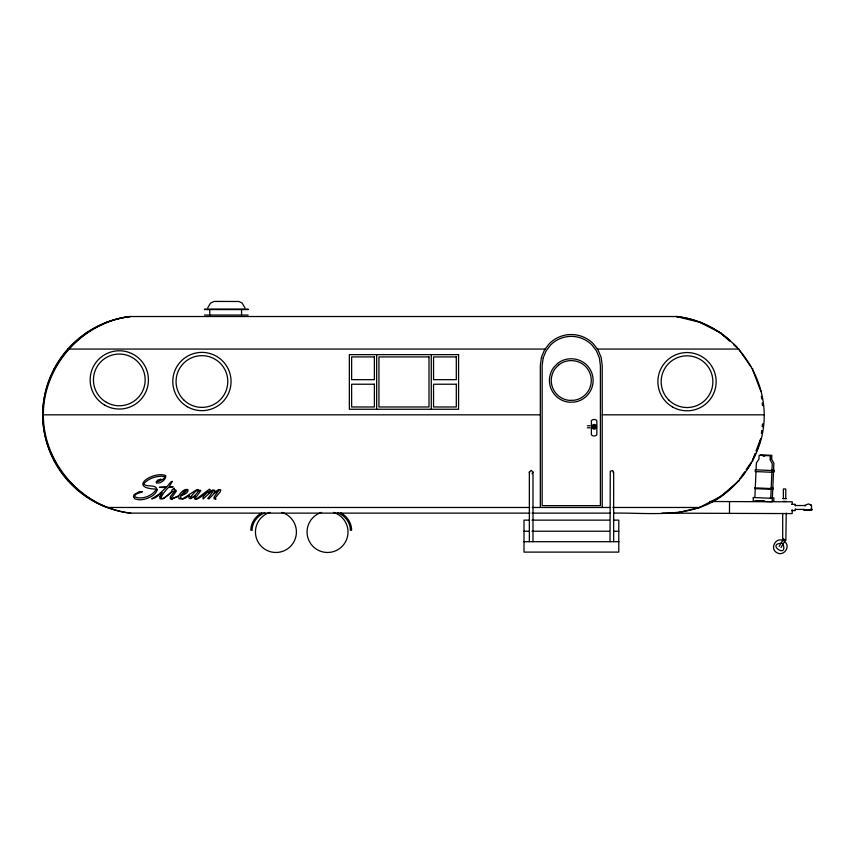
<?xml version="1.0" encoding="UTF-8"?>
<svg xmlns="http://www.w3.org/2000/svg" width="855" height="855" viewBox="0 0 855 855"><rect width="100%" height="100%" fill="white"/><g stroke="black" fill="none" stroke-linecap="round" stroke-linejoin="round"><path stroke-width="1.28" d="M782.699 513.353L782.699 538.543L785.873 540.392L786.226 513.118M795.268 505.818L795.268 504.322L791.783 504.3M729.475 513.363L729.518 501.586M783.351 498.604L783.383 488.975L785.788 488.985L785.756 498.615M792.2 509.655L792.179 513.588L662.005 513.128M792.211 504.418L792.222 501.8L709.671 501.511M795.257 508.971L795.246 510.606L791.762 510.595M754.869 497.578L756.002 471.586M756.087 469.844L756.386 462.972L758.93 459.167L759.101 455.298L770.227 455.779L770.056 459.648L772.257 463.666L771.958 470.539M771.06 455.32L770.75 459.295M770.75 498.273L771.883 472.281M772.364 497.845L773.497 471.853M773.572 470.111L773.871 463.239L771.659 459.221L771.83 455.362L760.704 454.871M529.982 513.128L130.131 513.128C81.674 507.592 42.558 463.592 42.75 414.825C42.558 366.058 81.674 322.046 130.131 316.521L676.861 316.521C734.413 322.784 775.742 382.484 761.345 438.562C754.933 461.839 740.825 482.209 721.299 496.413C689.483 519.22 650.153 512.498 613.495 513.128M130.74 316.521C82.283 322.046 43.167 366.058 43.359 414.825C43.167 463.592 82.283 507.592 130.74 513.128M761.388 433.293L761.709 430.653M762.19 426.698L762.51 424.059M529.352 541.696L529.352 472.12L531.179 470.303L532.996 472.12L532.996 541.696M532.996 472.12L532.088 473.702M613.42 473.029L612.757 470.549L610.267 471.212L610.021 541.696M752.71 459.68L755.072 453.471M756.023 450.98L760.266 439.812M779.172 546.42L783.49 539.003M781.053 547.51L785.371 540.093M740.141 478.405L744.684 471.842M746.191 469.662L750.733 463.111M593.317 426.282C595.903 424.112 595.166 429.809 593.22 427.051M207.722 307.821L210.501 303.119L214.22 301.42L239.047 301.494L242.168 303.119L244.947 307.821M593.434 426.185C595.871 424.443 595.133 429.509 593.295 427.147M676.252 513.128L699.486 507.475L720.701 496.413L739.233 480.585M795.257 505.519L804.245 505.551L808.499 503.937L811.459 505.316L811.609 509.922L810.284 509.997M261.748 512.925C255.389 516.249 250.825 523.014 250.836 530.282L252.107 530.357C252.054 522.555 257.601 515.49 264.804 512.84M804.031 509.441L803.796 510.179L805.207 510.168M810.935 509.965C813.116 510.371 812.09 508.49 810.508 509.195M809.471 510.029L810.69 509.986M809.738 510.029L806.479 510.146M807.558 510.114L808.67 510.072M805.506 510.168L806.714 510.125M805.88 510.146L804.427 510.157M204.495 309.115L248.174 309.115M204.452 309.563L248.217 309.563M204.495 315.057L248.174 315.057M106.886 322.175L107.495 322.175M730.138 340.6A98.988 98.988 0 0 0 699.486 322.175L700.095 322.175M85.682 333.236L86.291 333.236M699.486 322.175L721.299 333.236M67.748 349.064L545.201 349.064M597.346 349.064L739.233 349.064M54.143 368.729L54.741 368.729M752.24 368.729L752.849 368.729M45.636 391.077L46.245 391.077M760.747 391.077L761.345 391.077M42.75 414.825L540.328 414.825M602.219 414.825L764.242 414.825M587.342 425.769L590.046 425.769M587.342 427.81L590.046 427.81M45.636 438.562L46.245 438.562M760.747 438.562L761.345 438.562M54.143 460.92L54.741 460.92M752.24 460.92L752.849 460.92M67.748 480.585L68.357 480.585M85.682 496.413L86.291 496.413M720.701 496.413L721.299 496.413M529.64 507.475L106.886 507.475A98.988 98.988 0 0 1 130.131 316.521M532.312 507.475L610.16 507.475M612.8 507.475L700.095 507.475M532.045 513.128L610.096 513.128M529.598 520.139L524.008 520.139L524.008 552.106L618.785 552.106L618.785 520.139L613.42 520.139M532.013 520.139L609.444 520.139M524.008 531.233L529.352 531.233M532.013 531.233L609.444 531.233M613.441 531.233L618.785 531.233M524.008 541.696L618.785 541.696M782.72 498.604L786.386 498.615M782.71 501.415L786.376 501.436M795.246 509.398L804.309 509.43M804.245 505.551L805.624 505.797M763.162 456.078L764.68 456.143M771.947 470.036L774.32 470.143L774.245 471.885L771.873 471.778M771.018 488.055L773.337 488.162L773.305 488.953L770.975 488.846M770.184 497.749L773.914 497.909L773.764 501.351L772.364 501.297M756.183 500.581L764.53 500.955M698.204 321.865L676.252 316.521A98.988 98.988 0 0 1 698.246 321.715M783.404 540.702C775.774 536.395 769.211 549.102 777.152 552.832C783.821 556.648 790.779 546.634 784.869 541.717M782.09 543.256C765.492 543.524 788.481 559.491 782.945 543.844M337.661 512.765C344.854 515.415 350.4 522.48 350.358 530.282L351.619 530.207C351.629 522.939 347.066 516.174 340.707 512.84M810.006 504.397L811.438 505.305M720.701 333.236L729.668 341.145M733.643 344.661L736.636 347.301M739.383 350.155L750.733 366.538M752.71 369.969L760.266 389.837M529.352 472.12L529.598 473.029M761.388 396.357L761.709 398.996M762.19 402.951L762.51 405.591M613.666 472.12L613.666 541.696M602.219 507.475L602.219 365.48L601.161 357.476L598.073 350.005L593.156 343.592A30.951 30.951 0 0 0 549.391 343.592L544.475 350.005L541.386 357.476L540.328 365.48L540.328 507.475M431.273 354.643L431.273 409.256M376.66 354.643L376.66 409.256M241.548 309.596L241.548 315.057M209.764 309.596L209.764 315.057M763.194 424.123A98.988 98.988 0 0 1 762.906 426.784M762.339 430.76A98.988 98.988 0 0 1 761.88 433.378M760.416 439.844A98.988 98.988 0 0 1 756.686 451.248M755.67 453.716A98.988 98.988 0 0 1 752.849 459.744M750.979 463.25A98.988 98.988 0 0 1 746.789 470.058M745.261 472.259A98.988 98.988 0 0 1 740.355 478.586M738.624 480.585A98.988 98.988 0 0 1 711.617 501.96M734.06 344.255A98.988 98.988 0 0 1 736.85 347.109M591.949 426.185A2.33 2.33 0 0 1 595.7 424.999A2.33 2.33 0 0 1 595.187 428.9A2.33 2.33 0 0 1 591.874 426.784M333.482 512.402A20.477 20.477 0 0 1 344.18 543.93A20.477 20.477 0 0 1 310.889 543.93A20.477 20.477 0 0 1 321.587 512.402M281.872 512.402A20.477 20.477 0 0 1 292.57 543.93A20.477 20.477 0 0 1 259.279 543.93A20.477 20.477 0 0 1 269.977 512.402M753.319 497.503L753.17 500.955L772.151 501.778L772.3 498.337L753.319 497.503M755.328 469.812L755.254 471.554L772.642 472.313L772.717 470.571L755.328 469.812M754.741 487.842L754.709 488.633L771.691 489.381L771.723 488.579L754.741 487.842M591.393 420.767L591.382 434.532C591.927 436.456 596.309 436.456 596.843 434.532L596.843 420.884C596.298 419.014 592.162 419.003 591.393 420.767M188.934 496.413L188.934 497.984L190.355 498.85L195.122 495.782C191.071 505.38 207.605 492.309 207.904 491.24C207.102 493.463 201.556 496.83 203.169 499.042C208.866 493.527 219.382 483.684 207.712 498.551L208.919 498.925L214.007 493.645L218.848 490.353L214.007 497.204L214.199 498.903L216.016 499.117L215.032 498.091L220.12 491.978L220.772 489.883L218.538 489.562L214.028 492.865L214.883 490.364L212.788 489.915L208.342 493.239L210.341 489.862L209.357 489.22L196.265 499.149L195.389 498.144L200.818 490.652L200.241 490.172L199.279 490.834L198.381 489.584L196.853 489.616L182.51 498.914L185.246 498.219L189.244 495.43L188.934 496.413M178.642 496.285L179.09 498.796L182.874 499.042L180.672 497.931L180.768 495.996C183.205 494.746 189.051 493.153 187.897 489.509C184.049 488.536 180.629 492.672 178.855 495.644L171.823 498.914L178.642 496.285M543.149 357.946L542.145 365.598L542.145 505.647L600.402 505.647L600.402 365.598L599.387 357.946L596.48 350.924L591.863 344.896A29.113 29.113 0 0 0 550.684 344.896L546.067 350.924L543.149 357.946M157.128 489.797C155.77 494.97 149.967 497.557 145.264 499.021A23.929 23.929 0 0 1 139.162 499.801L134.94 498.957L133.626 497.215A2.928 2.928 0 0 1 134.321 494.5L139.344 491.646L142.454 491.721L136.308 493.998L134.898 495.387L134.994 496.958C142.122 499.822 152.094 496.05 156.102 489.605L155.888 489.103C126.54 487.863 154.221 470.603 165.795 475.604C166.191 479.794 160.409 483.802 156.465 483.064L156.187 481.76L157.886 480.083L160.932 479.131L157.523 481.696L161.723 479.997L164.053 478.351L164.673 476.577C157.705 475.252 148.204 478.33 143.726 483.812L143.907 484.325C147.616 487.446 155.995 483.834 157.128 489.797M159.917 496.691L160.056 498.871L163.497 498.668L172.828 491.347L174.933 490.877L170.305 496.744L170.305 498.914L172.058 499.117L171.171 498.219L176.322 491.133L175.82 489.936L174.324 489.541L174.356 488.109L171.93 490.011L171.737 491.326C161.36 502.302 155.867 500.795 168.499 487.361L173.148 486.794L169.258 486.602L172.347 481.333L171.118 481.771L166.96 486.602L159.415 487.35L166.105 487.596L159.18 494.083L151.73 498.914L155.45 497.696L162.226 492.437L159.917 496.691M186.818 490.3L184.413 493.132L180.971 495.291L185.065 490.407L186.818 490.3M190.654 496.873C191.306 500.154 197.74 492.843 198.552 490.813C195.977 489.242 192.525 495.098 190.654 496.873M557.545 363.471L553.623 367.607A21.845 21.845 0 0 0 568.96 402.192L574.667 402.053A21.845 21.845 0 0 0 588.272 366.742C580.983 357.604 566.598 356.075 557.545 363.471M558.7 364.903L555.098 368.687A20.007 20.007 0 0 0 569.152 400.364L574.378 400.236A20.007 20.007 0 0 0 586.84 367.896C580.16 359.528 566.993 358.127 558.7 364.903M458.579 354.643L349.353 354.643L349.353 409.256L458.579 409.256L458.579 354.643M374.383 356.92L351.629 356.92L351.629 379.673L374.383 379.673L374.383 356.92M428.996 356.92L378.936 356.92L378.936 406.98L428.996 406.98L428.996 356.92M456.303 356.92L433.549 356.92L433.549 379.673L456.303 379.673L456.303 356.92M374.383 384.226L351.629 384.226L351.629 406.98L374.383 406.98L374.383 384.226M456.303 384.226L433.549 384.226L433.549 406.98L456.303 406.98L456.303 384.226M668.738 399.958A25.853 25.853 0 0 0 711.991 388.373A25.853 25.853 0 0 0 680.323 356.706A25.853 25.853 0 0 0 668.738 399.958M672.458 406.905A29.123 29.123 0 0 0 716.148 381.672A29.123 29.123 0 0 0 672.458 356.45A29.123 29.123 0 0 0 672.458 406.905M183.643 399.798A25.853 25.853 0 0 0 226.906 388.202A25.853 25.853 0 0 0 195.239 356.535A25.853 25.853 0 0 0 183.643 399.798M187.363 406.734A29.123 29.123 0 0 0 231.053 381.512A29.123 29.123 0 0 0 187.363 356.289A29.123 29.123 0 0 0 187.363 406.734M106.373 402.299A25.853 25.853 0 0 0 145.158 379.909A25.853 25.853 0 0 0 106.373 357.508A25.853 25.853 0 0 0 106.373 402.299M104.738 405.131A29.123 29.123 0 0 0 148.428 379.909A29.123 29.123 0 0 0 104.738 354.675A29.123 29.123 0 0 0 104.738 405.131"/></g></svg>
